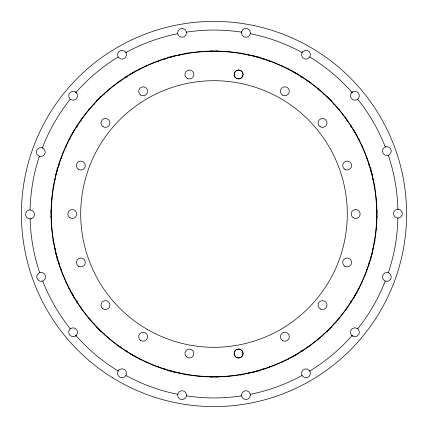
<?xml version="1.0" encoding="UTF-8"?>
<svg xmlns="http://www.w3.org/2000/svg" width="428" height="428" viewBox="0 0 428 428"><rect width="100%" height="100%" fill="white"/><g stroke="black" fill="none" stroke-linecap="round" stroke-linejoin="round"><path stroke-width="0.64" d="M397.88 218.039L397.863 219.393A183.938 183.938 0 0 1 389.057 270.475L388.292 272.732M30.072 209.923L30.137 208.607A183.938 183.938 0 0 1 38.943 157.525L39.381 156.247M42.356 147.917L42.832 146.644A183.938 183.938 0 0 1 68.421 101.564L70.31 99.205M385.28 281.052L385.168 281.356A183.938 183.938 0 0 1 359.579 326.436L357.69 328.795M76.023 92.357L76.248 92.609A4.462 4.462 0 0 1 70.861 99.628L69.941 98.922A4.462 4.462 0 0 1 75.323 91.902L75.986 92.411L79.651 88.366A183.938 183.938 0 0 1 115.116 58.898L118.235 56.978M351.976 335.643L351.752 335.392A4.462 4.462 0 0 1 357.139 328.372L358.059 329.079A4.462 4.462 0 0 1 352.677 336.098L352.014 335.589L348.349 339.634A183.938 183.938 0 0 1 312.884 369.102L309.765 371.023M76.023 335.643L76.248 335.392A4.462 4.462 0 0 0 70.861 328.372L69.941 329.079A4.462 4.462 0 0 0 75.323 336.098L75.986 335.589L76.28 335.932A183.938 183.938 0 0 0 115.763 369.514L118.214 371.006M351.752 92.609L352.677 91.902A4.462 4.462 0 0 1 358.059 98.922L357.139 99.628A4.462 4.462 0 0 1 351.752 92.609L352.677 91.902M75.323 336.098L76.248 335.392M125.896 52.548L130.149 50.285A183.938 183.938 0 0 1 173.501 34.572L177.711 33.694M302.098 375.458L297.851 377.715A183.938 183.938 0 0 1 254.5 393.428L250.289 394.306M186.426 32.154L190.562 31.56A183.938 183.938 0 0 1 236.673 31.463L241.574 32.148M241.574 395.846L237.438 396.44A183.938 183.938 0 0 1 191.327 396.537L186.426 395.852M250.289 33.694L253.751 34.406A183.938 183.938 0 0 1 297.166 49.932L302.109 52.537M177.711 394.306L174.25 393.594A183.938 183.938 0 0 1 130.834 378.068L125.891 375.527M309.765 56.978L312.237 58.486A183.938 183.938 0 0 1 351.72 92.068L351.976 92.357M75.323 91.902L76.248 92.609M351.752 335.392L352.677 336.098M357.696 99.2L359.108 100.96A183.938 183.938 0 0 1 384.884 145.927L385.27 146.954M70.304 328.8L68.892 327.04A183.938 183.938 0 0 1 43.116 282.073L42.73 281.046M388.292 155.268L388.817 156.792A183.938 183.938 0 0 1 397.837 207.837L397.863 209.19M39.702 272.722L39.183 271.208A183.938 183.938 0 0 1 30.163 220.163L30.137 218.836M164.026 369.198A10.497 7.543 15 0 1 165.074 368.765M179.15 372.681A10.497 7.543 15 0 1 179.658 373.36M167.926 370.851A9.186 6.495 15 0 1 169.317 370.851M169.6 370.873A9.186 6.495 15 0 1 171.018 371.071M171.302 371.13A9.186 6.495 15 0 1 174.271 372.178M174.517 372.312A9.186 6.495 15 0 1 175.009 372.585M125.292 351.035A10.497 7.543 30 0 1 126.977 350.81M139.143 357.995A10.497 7.543 30 0 1 139.266 358.257M139.378 358.52A10.497 7.543 30 0 1 139.667 359.306M129.973 353.86A9.186 6.495 30 0 1 134.467 356.321M134.681 356.508A9.186 6.495 30 0 1 134.89 356.695M135.093 356.888A9.186 6.495 30 0 1 135.291 357.086M93.122 323.418A10.497 7.543 45 0 1 94.251 323.568M104.427 333.712A10.497 7.543 45 0 1 104.576 334.84M96.161 327.062A9.186 6.495 45 0 1 100.938 331.839M68.657 288.322A10.497 7.543 60 0 1 69.448 288.606M69.711 288.718A10.497 7.543 60 0 1 69.973 288.841M77.19 300.986A10.497 7.543 60 0 1 76.906 302.938M70.914 292.709A9.186 6.495 60 0 1 71.112 292.907M71.305 293.11A9.186 6.495 60 0 1 71.492 293.319M71.679 293.533A9.186 6.495 60 0 1 74.14 298.027M54.607 248.32A10.497 7.543 75 0 1 55.512 249.016M59.246 262.888A10.497 7.543 75 0 1 58.818 263.942M55.415 252.991A9.186 6.495 75 0 1 55.688 253.483M55.822 253.729A9.186 6.495 75 0 1 56.87 256.698M56.929 256.982A9.186 6.495 75 0 1 57.127 258.4M57.149 258.683A9.186 6.495 75 0 1 57.149 260.074M50.729 210.619A9.186 6.495 90 0 1 50.729 217.381M58.802 164.026A10.497 7.543 -75 0 1 59.235 165.074M55.319 179.15A10.497 7.543 -75 0 1 54.64 179.658M57.149 167.926A9.186 6.495 -75 0 1 57.149 169.317M57.127 169.6A9.186 6.495 -75 0 1 56.929 171.018M56.87 171.302A9.186 6.495 -75 0 1 55.822 174.271M55.688 174.517A9.186 6.495 -75 0 1 55.415 175.009M76.965 125.292A10.497 7.543 -60 0 1 77.19 126.977M70.005 139.143A10.497 7.543 -60 0 1 69.743 139.266M69.48 139.378A10.497 7.543 -60 0 1 68.694 139.667M74.14 129.973A9.186 6.495 -60 0 1 71.679 134.467M71.492 134.681A9.186 6.495 -60 0 1 71.305 134.89M71.112 135.093A9.186 6.495 -60 0 1 70.914 135.291M104.582 93.122A10.497 7.543 -45 0 1 104.432 94.251M94.288 104.427A10.497 7.543 -45 0 1 93.16 104.576M100.938 96.161A9.186 6.495 -45 0 1 96.161 100.938M139.678 68.657A10.497 7.543 -30 0 1 139.394 69.448M139.282 69.711A10.497 7.543 -30 0 1 139.159 69.973M127.014 77.19A10.497 7.543 -30 0 1 125.062 76.906M135.291 70.914A9.186 6.495 -30 0 1 135.093 71.112M134.89 71.305A9.186 6.495 -30 0 1 134.681 71.492M134.467 71.679A9.186 6.495 -30 0 1 129.973 74.14M179.68 54.607A10.497 7.543 -15 0 1 178.984 55.512M165.112 59.246A10.497 7.543 -15 0 1 164.058 58.818M175.009 55.415A9.186 6.495 -15 0 1 174.517 55.688M174.271 55.822A9.186 6.495 -15 0 1 171.302 56.87M171.018 56.929A9.186 6.495 -15 0 1 169.6 57.127M169.317 57.149A9.186 6.495 -15 0 1 167.926 57.149M217.381 50.729A9.186 6.495 0 0 1 210.619 50.729M263.974 58.802A10.497 7.543 15 0 1 262.926 59.235M248.85 55.319A10.497 7.543 15 0 1 248.342 54.64M260.074 57.149A9.186 6.495 15 0 1 258.683 57.149M258.4 57.127A9.186 6.495 15 0 1 256.982 56.929M256.698 56.87A9.186 6.495 15 0 1 253.729 55.822M253.483 55.688A9.186 6.495 15 0 1 252.991 55.415M302.708 76.965A10.497 7.543 30 0 1 301.023 77.19M288.857 70.005A10.497 7.543 30 0 1 288.734 69.743M288.622 69.48A10.497 7.543 30 0 1 288.333 68.694M298.027 74.14A9.186 6.495 30 0 1 293.533 71.679M293.319 71.492A9.186 6.495 30 0 1 293.11 71.305M292.907 71.112A9.186 6.495 30 0 1 292.709 70.914M334.878 104.582A10.497 7.543 45 0 1 333.749 104.432M323.573 94.288A10.497 7.543 45 0 1 323.424 93.16M331.839 100.938A9.186 6.495 45 0 1 327.062 96.161M359.343 139.678A10.497 7.543 60 0 1 358.552 139.394M358.29 139.282A10.497 7.543 60 0 1 358.027 139.159M350.81 127.014A10.497 7.543 60 0 1 351.094 125.062M357.086 135.291A9.186 6.495 60 0 1 356.888 135.093M356.695 134.89A9.186 6.495 60 0 1 356.508 134.681M356.321 134.467A9.186 6.495 60 0 1 353.86 129.973M373.393 179.68A10.497 7.543 75 0 1 372.488 178.984M368.754 165.112A10.497 7.543 75 0 1 369.182 164.058M372.585 175.009A9.186 6.495 75 0 1 372.312 174.517M372.178 174.271A9.186 6.495 75 0 1 371.13 171.302M371.071 171.018A9.186 6.495 75 0 1 370.873 169.6M370.851 169.317A9.186 6.495 75 0 1 370.851 167.926M377.271 217.381A9.186 6.495 90 0 1 377.271 210.619M369.198 263.974A10.497 7.543 -75 0 1 368.765 262.926M372.681 248.85A10.497 7.543 -75 0 1 373.36 248.342M370.851 260.074A9.186 6.495 -75 0 1 370.851 258.683M370.873 258.4A9.186 6.495 -75 0 1 371.071 256.982M371.13 256.698A9.186 6.495 -75 0 1 372.178 253.729M372.312 253.483A9.186 6.495 -75 0 1 372.585 252.991M351.035 302.708A10.497 7.543 -60 0 1 350.81 301.023M357.995 288.857A10.497 7.543 -60 0 1 358.257 288.734M358.52 288.622A10.497 7.543 -60 0 1 359.306 288.333M353.86 298.027A9.186 6.495 -60 0 1 356.321 293.533M356.508 293.319A9.186 6.495 -60 0 1 356.695 293.11M356.888 292.907A9.186 6.495 -60 0 1 357.086 292.709M199.164 376.089A10.497 7.297 7.5 0 1 198.02 376.458M187.421 375.078A10.497 7.297 7.5 0 1 186.902 374.762M186.41 374.425A10.497 7.297 7.5 0 1 185.72 373.885M158.585 366.598A10.497 7.297 22.5 0 1 156.514 366.785M146.638 362.709A10.497 7.297 22.5 0 1 145.466 361.355M120.98 347.055A10.497 7.297 37.5 0 1 118.636 346.621M110.151 339.677A10.497 7.297 37.5 0 1 109.563 338.323M89.709 318.448A10.497 7.297 52.5 0 1 88.361 317.865M81.309 309.107A10.497 7.297 52.5 0 1 80.946 307.058M66.442 282.378A10.497 7.297 67.5 0 1 65.318 281.389M61.215 271.523A10.497 7.297 67.5 0 1 61.397 269.453M54.137 242.307A10.497 7.297 82.5 0 1 53.596 241.622M53.259 241.13A10.497 7.297 82.5 0 1 52.794 240.343M51.611 229.724A10.497 7.297 82.5 0 1 51.9 228.868M51.911 199.164A10.497 7.297 -82.5 0 1 51.542 198.02M52.922 187.421A10.497 7.297 -82.5 0 1 53.238 186.902M53.575 186.41A10.497 7.297 -82.5 0 1 54.115 185.72M61.402 158.585A10.497 7.297 -67.5 0 1 61.215 156.514M65.291 146.638A10.497 7.297 -67.5 0 1 66.645 145.466M80.946 120.98A10.497 7.297 -52.5 0 1 81.379 118.636M88.323 110.151A10.497 7.297 -52.5 0 1 89.677 109.563M109.552 89.709A10.497 7.297 -37.5 0 1 110.135 88.361M118.893 81.309A10.497 7.297 -37.5 0 1 120.942 80.946M145.622 66.442A10.497 7.297 -22.5 0 1 146.611 65.318M156.477 61.215A10.497 7.297 -22.5 0 1 158.547 61.397M185.693 54.137A10.497 7.297 -7.5 0 1 186.378 53.596M186.87 53.259A10.497 7.297 -7.5 0 1 187.657 52.794M198.276 51.611A10.497 7.297 -7.5 0 1 199.132 51.9M228.836 51.911A10.497 7.297 7.5 0 1 229.98 51.542M240.579 52.922A10.497 7.297 7.5 0 1 241.098 53.238M241.59 53.575A10.497 7.297 7.5 0 1 242.28 54.115M269.415 61.402A10.497 7.297 22.5 0 1 271.486 61.215M281.362 65.291A10.497 7.297 22.5 0 1 282.534 66.645M307.02 80.946A10.497 7.297 37.5 0 1 309.364 81.379M317.849 88.323A10.497 7.297 37.5 0 1 318.437 89.677M338.291 109.552A10.497 7.297 52.5 0 1 339.639 110.135M346.691 118.893A10.497 7.297 52.5 0 1 347.055 120.942M361.558 145.622A10.497 7.297 67.5 0 1 362.682 146.611M366.785 156.477A10.497 7.297 67.5 0 1 366.603 158.547M373.863 185.693A10.497 7.297 82.5 0 1 374.404 186.378M374.741 186.87A10.497 7.297 82.5 0 1 375.206 187.657M376.389 198.276A10.497 7.297 82.5 0 1 376.1 199.132M376.089 228.836A10.497 7.297 -82.5 0 1 376.458 229.98M375.078 240.579A10.497 7.297 -82.5 0 1 374.762 241.098M374.425 241.59A10.497 7.297 -82.5 0 1 373.885 242.28M366.598 269.415A10.497 7.297 -67.5 0 1 366.785 271.486M362.709 281.362A10.497 7.297 -67.5 0 1 361.355 282.534M347.055 307.02A10.497 7.297 -52.5 0 1 346.621 309.364M339.677 317.849A10.497 7.297 -52.5 0 1 338.323 318.437M318.448 338.291A10.497 7.297 -37.5 0 1 317.865 339.639M309.107 346.691A10.497 7.297 -37.5 0 1 307.058 347.055M282.378 361.558A10.497 7.297 -22.5 0 1 281.389 362.682M271.523 366.785A10.497 7.297 -22.5 0 1 269.453 366.603M323.418 334.878A10.497 7.543 -45 0 1 323.568 333.749M333.712 323.573A10.497 7.543 -45 0 1 334.84 323.424M327.062 331.839A9.186 6.495 -45 0 1 331.839 327.062M288.322 359.343A10.497 7.543 -30 0 1 288.606 358.552M288.718 358.29A10.497 7.543 -30 0 1 288.841 358.027M300.986 350.81A10.497 7.543 -30 0 1 302.938 351.094M292.709 357.086A9.186 6.495 -30 0 1 292.907 356.888M293.11 356.695A9.186 6.495 -30 0 1 293.319 356.508M293.533 356.321A9.186 6.495 -30 0 1 298.027 353.86M248.32 373.393A10.497 7.543 -15 0 1 249.016 372.488M262.888 368.754A10.497 7.543 -15 0 1 263.942 369.182M252.991 372.585A9.186 6.495 -15 0 1 253.483 372.312M253.729 372.178A9.186 6.495 -15 0 1 256.698 371.13M256.982 371.071A9.186 6.495 -15 0 1 258.4 370.873M258.683 370.851A9.186 6.495 -15 0 1 260.074 370.851M242.307 373.863A10.497 7.297 -7.5 0 1 241.622 374.404M241.13 374.741A10.497 7.297 -7.5 0 1 240.343 375.206M229.724 376.389A10.497 7.297 -7.5 0 1 228.868 376.1M210.619 377.271A9.186 6.495 0 0 1 217.381 377.271M177.748 393.99L177.599 395.146A4.462 4.462 0 0 0 186.367 396.301L186.522 395.146A4.462 4.462 0 0 0 177.748 393.99M241.633 31.699L241.478 32.854A4.462 4.462 0 0 0 250.252 34.01L250.401 32.854A4.462 4.462 0 0 0 241.633 31.699M302.548 51.842L301.922 52.826A4.462 4.462 0 0 0 309.396 57.561L310.016 56.576A4.462 4.462 0 0 0 302.548 51.842M118.877 370.145L118.165 371.065A4.462 4.462 0 0 0 121.643 377.742A4.462 4.462 0 0 0 126.223 371.772A4.462 4.462 0 0 0 118.877 370.145M39.997 272.604L38.921 273.048A4.462 4.462 0 0 0 42.308 281.223L43.383 280.773A4.462 4.462 0 0 0 39.997 272.604M386.024 146.702L384.916 147.066A4.462 4.462 0 0 0 387.672 155.471L388.779 155.107A4.462 4.462 0 0 0 386.024 146.702M31.201 218.697L30.046 218.847A4.462 4.462 0 0 1 26.022 212.486A4.462 4.462 0 0 1 33.486 211.528A4.462 4.462 0 0 1 31.201 218.697M398.516 209.19L397.35 209.196A4.462 4.462 0 0 0 397.366 218.039L398.532 218.034A4.462 4.462 0 0 0 398.516 209.19M388.774 272.887L387.666 272.524A4.462 4.462 0 0 0 384.922 280.934L386.029 281.298A4.462 4.462 0 0 0 388.774 272.887M42.907 148.12L41.816 147.708A4.462 4.462 0 0 0 38.702 155.99L39.788 156.397A4.462 4.462 0 0 0 42.907 148.12M310.011 371.402L309.38 370.423A4.462 4.462 0 0 0 301.933 375.19L302.559 376.175A4.462 4.462 0 0 0 310.011 371.402M126.1 52.879L125.49 51.89A4.462 4.462 0 0 0 117.957 56.523L118.567 57.518A4.462 4.462 0 0 0 126.1 52.879M186.517 32.806L186.357 31.656A4.462 4.462 0 0 0 177.599 32.897L177.764 34.053A4.462 4.462 0 0 0 186.517 32.806M250.401 395.151L250.252 393.995A4.462 4.462 0 0 0 241.478 395.14L241.633 396.296A4.462 4.462 0 0 0 250.401 395.151M112.511 377.689A192.6 192.6 0 0 0 406.504 220.051A192.6 192.6 0 0 0 122.986 44.261A192.6 192.6 0 0 0 112.511 377.689M128.133 352.49A162.95 162.95 0 0 0 376.87 219.12A162.95 162.95 0 0 0 136.997 70.39A162.95 162.95 0 0 0 128.133 352.49M147.35 329.437A133.301 133.301 0 0 0 347.301 214A133.301 133.301 0 0 0 147.35 98.563A133.301 133.301 0 0 0 147.35 329.437M132.659 354.892A162.688 162.688 0 0 0 376.688 214A162.688 162.688 0 0 0 132.659 73.108A162.688 162.688 0 0 0 132.659 354.892M353.464 217.863A4.462 4.462 0 0 0 360.157 214A4.462 4.462 0 0 0 353.464 210.137A4.462 4.462 0 0 0 353.464 217.863M344.92 169.402A4.462 4.462 0 0 0 351.613 165.54A4.462 4.462 0 0 0 344.92 161.677A4.462 4.462 0 0 0 344.92 169.402M320.128 126.667A4.462 4.462 0 0 0 326.997 123.141A4.462 4.462 0 0 0 320.508 118.952A4.462 4.462 0 0 0 320.128 126.667M282.587 95.134A4.462 4.462 0 0 0 289.307 91.325A4.462 4.462 0 0 0 282.646 87.408A4.462 4.462 0 0 0 282.587 95.134M236.374 78.319A4.462 4.462 0 0 0 243.067 74.456A4.462 4.462 0 0 0 236.374 70.593A4.462 4.462 0 0 0 236.374 78.319M187.164 78.319A4.462 4.462 0 0 0 193.857 74.456A4.462 4.462 0 0 0 187.164 70.593A4.462 4.462 0 0 0 187.164 78.319M140.764 95.059A4.462 4.462 0 0 0 147.612 91.474A4.462 4.462 0 0 0 141.085 87.339A4.462 4.462 0 0 0 140.764 95.059M103.132 126.725A4.462 4.462 0 0 0 109.916 123.034A4.462 4.462 0 0 0 103.325 119.005A4.462 4.462 0 0 0 103.132 126.725M78.618 169.402A4.462 4.462 0 0 0 85.311 165.54A4.462 4.462 0 0 0 78.618 161.677A4.462 4.462 0 0 0 78.618 169.402M70.074 217.863A4.462 4.462 0 0 0 76.767 214A4.462 4.462 0 0 0 70.074 210.137A4.462 4.462 0 0 0 70.074 217.863M78.618 266.323A4.462 4.462 0 0 0 85.311 262.46A4.462 4.462 0 0 0 78.618 258.598A4.462 4.462 0 0 0 78.618 266.323M102.618 308.524A4.462 4.462 0 0 0 109.857 305.817A4.462 4.462 0 0 0 103.892 300.9A4.462 4.462 0 0 0 102.618 308.524M140.678 340.426A4.462 4.462 0 0 0 147.606 336.997A4.462 4.462 0 0 0 141.176 332.711A4.462 4.462 0 0 0 140.678 340.426M186.239 356.695A4.462 4.462 0 0 0 193.702 354.694A4.462 4.462 0 0 0 188.24 349.232A4.462 4.462 0 0 0 186.239 356.695M235.705 356.872A4.419 4.419 0 0 0 242.938 354.389A4.419 4.419 0 0 0 237.171 349.366A4.419 4.419 0 0 0 235.705 356.872M282.287 340.362A4.462 4.462 0 0 0 289.291 337.104A4.462 4.462 0 0 0 282.967 332.668A4.462 4.462 0 0 0 282.287 340.362M320.224 308.893A4.462 4.462 0 0 0 327.003 305.18A4.462 4.462 0 0 0 320.401 301.168A4.462 4.462 0 0 0 320.224 308.893M344.92 266.323A4.462 4.462 0 0 0 351.613 262.46A4.462 4.462 0 0 0 344.92 258.598A4.462 4.462 0 0 0 344.92 266.323M236.374 357.407A4.462 4.462 0 0 0 243.067 353.544A4.462 4.462 0 0 0 236.374 349.681A4.462 4.462 0 0 0 236.374 357.407M236.138 78.121A4.419 4.419 0 0 0 243.013 74.761A4.419 4.419 0 0 0 236.663 70.492A4.419 4.419 0 0 0 236.138 78.121"/></g></svg>
